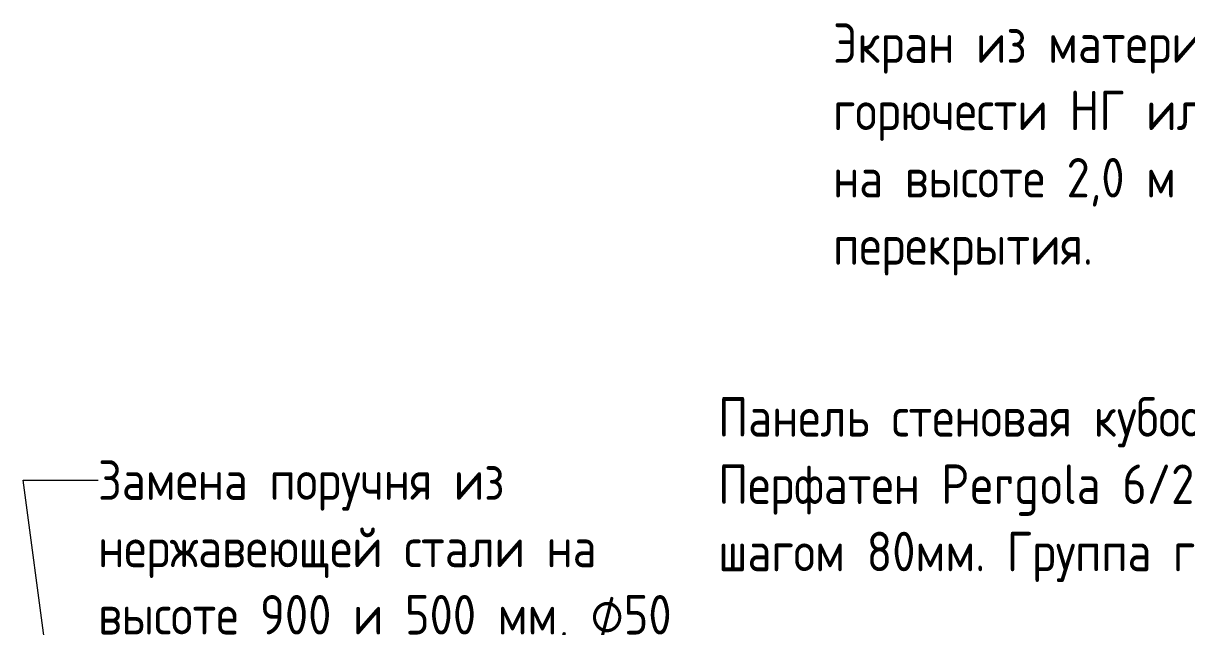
# Model space of a CAD drawing. Header units: millimetres. Extents: x 504091 to 2165846, y 135022 to 442887.
# Drawn here: x 1432099 to 1439468, y 330335 to 334157 of the extents above; entities that cross this region are included whole.
import ezdxf

# ---------------------------------------------------------------- set-up
doc = ezdxf.new("R2010")
doc.units = ezdxf.units.MM
doc.layers.add('Аннотация', color=7, linetype='Continuous', lineweight=9)
doc.styles.add('GOST Common_2', font='GOST_Common.ttf', dxfattribs={"width": 0.9, "height": 200})

msp = doc.modelspace()

# ---------------------------------------------------------------- linework, layer by layer
at = {"layer": 'Аннотация', "lineweight": 9}
for p, q in [((1432098.9394, 331262.8235), (1432572.6294, 331262.8235)), ((1433089.9391, 323748.1971), (1432098.9394, 331262.8235))]:
    msp.add_line(p, q, dxfattribs=at)

# ---------------------------------------------------------------- texts
at = {"layer": 'Аннотация', "lineweight": 9, "char_height": 250, "attachment_point": 1, "line_spacing_factor": 1.022766, "style": 'GOST Common_2'}
for s, insert, width in [('\\pt360,720,1080,1440,1800,2160,2520,2880,3240,3600,3960,4320,4680,5040,5400,5760,6120,6480,6840,7200,7560,7920,8280,8640,9000,9360,9720,10080,10440,10800,11160,11520;Экран из материалов группы горючести НГ или Г1, устраиваемый на высоте 2,0 м от пола и до перекрытия.', (1437228.0231, 334156.096), 5387.4), ('\\pt360,720,1080,1440,1800,2160,2520,2880,3240,3600,3960,4320,4680,5040,5400,5760,6120,6480,6840,7200,7560,7920,8280,8640,9000,9360,9720,10080,10440,10800,11160,11520;Панель стеновая кубообразная Перфатен Pergola 6/2x4 80x80\\~мм с шагом 80мм. Группа горючести НГ', (1436500.2788, 331788.7051), 5387.4), ('\\pt360,720,1080,1440,1800,2160,2520,2880,3240,3600,3960,4320,4680,5040,5400,5760,6120,6480,6840,7200,7560,7920,8280,8640,9000,9360,9720,10080,10440,10800,11160,11520;Замена поручня из нержавеющей стали на высоте 900 и 500 мм, ⌀50 мм', (1432572.6294, 331388.0167), 3982.5)]:
    msp.add_mtext(s, dxfattribs=dict(at, insert=insert, width=width))

doc.saveas('drawing.dxf')
